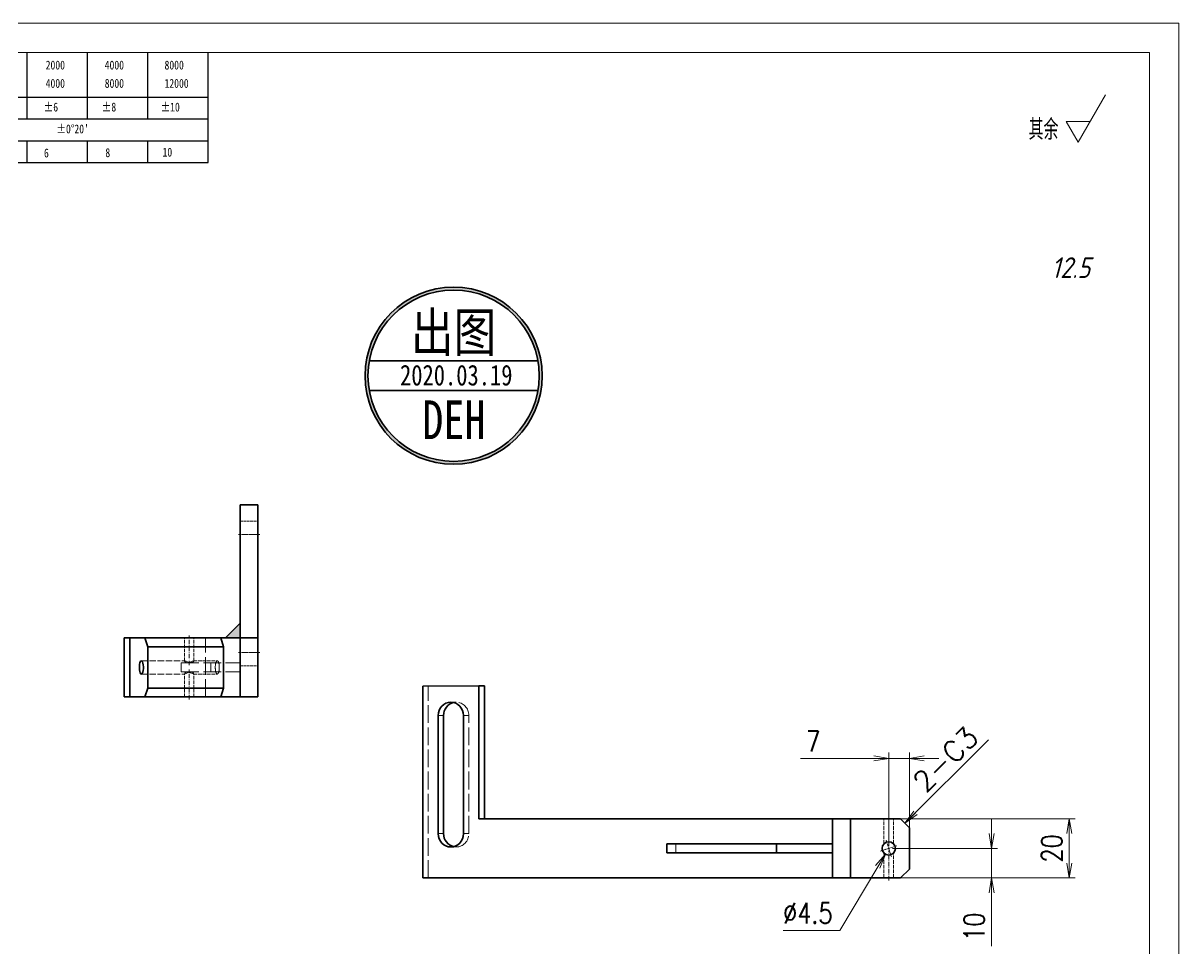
# Model space of a CAD drawing. Header units: millimetres. Extents: x -50143 to 104182, y -50696 to 54072.
# Drawn here: x -42728.6 to -42337.2, y 53729.2 to 54042.7 of the extents above; entities that cross this region are included whole.
import ezdxf
from ezdxf.enums import TextEntityAlignment as Align

# ---------------------------------------------------------------- set-up
doc = ezdxf.new("R2010")
doc.units = ezdxf.units.MM
doc.header["$LTSCALE"] = 0.5
for name, pattern in [('DASHDOT', [18.5, 12, -3, 0.5, -3]), ('DASHED', [15, 12, -3]), ('DOT2', [0.125, 0, -0.125])]:
    doc.linetypes.add(name, pattern=pattern)
for name, color, linetype, lineweight in [('DIM', 3, 'Continuous', 13), ('DRAWING', 7, 'Continuous', 35), ('印章专用-出图', 1, 'Continuous', 80), ('图框', 7, 'Continuous', 18), ('标注线', 3, 'Continuous', 18), ('粗实线', 7, 'Continuous', 35)]:
    doc.layers.add(name, color=color, linetype=linetype, lineweight=lineweight)
doc.layers.add('图\\M+19E79\\M+195B6\\M+18E9A', color=7, linetype='Continuous')
doc.layers.add('打印', color=7, linetype='Continuous', lineweight=15, plot=False)
doc.layers.add('打印-禁用', color=7, linetype='Continuous', lineweight=15, plot=False)
doc.styles.add('DIM', font='romans.shx', dxfattribs={"width": 0.8, "bigfont": 'bigfont.shx'})
doc.styles.add('国标', font='simfang.ttf', dxfattribs={"width": 0.8})
doc.styles.add('机械长仿宋', font='gbenor.shx', dxfattribs={"height": 1, "bigfont": 'gbcbig.shx'})
doc.dimstyles.new('DEH 1-2$0', dxfattribs={"dimscale": 2, "dimtxt": 3.5, "dimasz": 2.5, "dimexe": 1, "dimexo": 0.625, "dimgap": 1.2, "dimtad": 1, "dimdsep": 46, "dimtxsty": 'DIM', "dimblk": 'OPEN', "dimcen": 0, "dimclrd": 8, "dimclre": 8, "dimclrt": 2, "dimazin": 2, "dimtfac": 0.5, "dimtmove": 0, "dimatfit": 3, "dimldrblk": 'OPEN', "dimfxl": 0, "dimtolj": 2, "dimlwd": 13, "dimlwe": 13, "dimarcsym": 0})
doc.dimstyles.new('DEH 1-2$3', dxfattribs={"dimscale": 2, "dimtxt": 3.5, "dimasz": 2.5, "dimexe": 1, "dimexo": 0.625, "dimgap": 1.2, "dimtad": 1, "dimtoh": 1, "dimdsep": 46, "dimtxsty": 'DIM', "dimblk": 'OPEN', "dimcen": 0, "dimclrd": 8, "dimclre": 8, "dimclrt": 2, "dimazin": 2, "dimtfac": 0.5, "dimtofl": 0, "dimtmove": 0, "dimatfit": 3, "dimldrblk": 'OPEN', "dimfxl": 0, "dimtolj": 2, "dimlwd": 18, "dimlwe": 18, "dimarcsym": 0})
doc.dimstyles.new('LAM1-1', dxfattribs={"dimtxt": 3.5, "dimasz": 2.5, "dimexe": 1, "dimexo": 0.625, "dimgap": 1.2, "dimtad": 3, "dimdsep": 46, "dimtxsty": 'DIM', "dimblk": 'OPEN', "dimcen": 0, "dimclrd": 3, "dimclre": 3, "dimclrt": 2, "dimazin": 2, "dimtfac": 0.5, "dimtmove": 0, "dimatfit": 3, "dimldrblk": 'OPEN', "dimfxl": 0, "dimlwd": 13, "dimlwe": 13, "dimarcsym": 0})

# ---------------------------------------------------------------- blocks, each defined once
blk = doc.blocks.new('GZDEH零件A3图框V01版')
at = {"layer": '图\\M+19E79\\M+195B6\\M+18E9A', "color": 9}
for p, q in [((3082.42, -1561.98), (3082.42, -1554.46)), ((3092.64, -1561.98), (3092.64, -1554.46)), ((3102.86, -1561.98), (3102.86, -1554.46)), ((3113.09, -1573.08), (3113.09, -1554.46)), ((2996.09, -1561.98), (3113.09, -1561.98)), ((3082.42, -1565.68), (3082.42, -1561.98)), ((3092.64, -1565.68), (3092.64, -1561.98)), ((3102.86, -1565.68), (3102.86, -1561.98)), ((2996.09, -1565.68), (3113.09, -1565.68)), ((2996.09, -1569.38), (3113.09, -1569.38)), ((3082.42, -1573.08), (3082.42, -1569.48)), ((3092.64, -1573.08), (3092.64, -1569.38)), ((3102.86, -1573.08), (3102.86, -1569.38)), ((2990.09, -1573.08), (3113.09, -1573.08))]:
    blk.add_line(p, q, dxfattribs=at)
at = {"layer": '图框', "linetype": 'Continuous'}
for p, q in [((3272.49, -1554.46), (2882.49, -1554.46)), ((3272.49, -1832.96), (3272.49, -1554.46))]:
    blk.add_line(p, q, dxfattribs=at)
at = {"layer": '打印-禁用', "linetype": 'Continuous'}
for p, q in [((3277.49, -1549.46), (2857.49, -1549.46)), ((3277.49, -1846.46), (3277.49, -1549.46))]:
    blk.add_line(p, q, dxfattribs=at)
at = {"layer": '图\\M+19E79\\M+195B6\\M+18E9A', "color": 9, "style": '国标', "width": 0.8}
for s, p in [('2000', (3085.57, -1557.31)), ('4000', (3095.57, -1557.31)), ('8000', (3105.7, -1557.31)), ('4000', (3085.57, -1560.41)), ('8000', (3095.57, -1560.41)), ('12000', (3105.7, -1560.41)), ('±6', (3085.22, -1564.42)), ('±8', (3095.06, -1564.42)), ('±10', (3105.02, -1564.42)), ("±0%%D20'", (3087.38, -1568.12)), ('6', (3085.28, -1572.19)), ('8', (3095.68, -1572.15)), ('10', (3105.36, -1572.06))]:
    blk.add_text(s, height=1.5, dxfattribs=at).set_placement(p)
blk = doc.blocks.new('DEH A3')
at = {"layer": '图框'}
blk.add_blockref('GZDEH零件A3图框V01版', (-2857.49, 1846.46), dxfattribs=at)
blk = doc.blocks.new('FINISHER_TR')
at = {"layer": '标注线'}
for p, q in [((0, 0), (4.62, 8)), ((-2.02, 3.5), (0, 0)), ((2.02, 3.5), (-2.02, 3.5))]:
    blk.add_line(p, q, dxfattribs=at)
at = {"layer": '标注线', "color": 2, "style": '机械长仿宋', "oblique": 15}
blk.add_attdef('0.0', text='', height=3.5, dxfattribs=at).set_placement((2.03, -24.04), align=Align.BOTTOM_RIGHT)
blk = doc.blocks.new('其余12.5')
at = {"layer": '标注线'}
blk.add_blockref('FINISHER_TR', (0, 0), dxfattribs=at).add_auto_attribs({'0.0': '12.5'})
at = {"layer": '标注线', "color": 7, "linetype": 'DOT2', "style": '机械长仿宋'}
blk.add_text('其余', height=3.5, dxfattribs=at).set_placement((-8.38, 0.4))
blk = doc.blocks.new('_Open')
at = {"color": 0, "linetype": 'ByBlock', "lineweight": -2}
for p, q in [((-1, 0.167), (0, 0)), ((-1, -0.167), (0, 0)), ((0, 0), (-1, 0))]:
    blk.add_line(p, q, dxfattribs=at)
blk = doc.blocks.new('*D606')
at = {"layer": 'Defpoints', "color": 0, "transparency": 16777216}
for p in [(-42435.43, 53763.22), (-42433.81, 53753.22), (-42400.59, 53753.22)]:
    blk.add_point(p, dxfattribs=at)
at = {"layer": '标注线', "color": 8, "lineweight": 13, "transparency": 16777216}
for p, q in [((-42400.59, 53768.22), (-42400.59, 53773.22)), ((-42434.18, 53763.22), (-42398.59, 53763.22)), ((-42400.59, 53763.22), (-42400.59, 53753.22)), ((-42432.56, 53753.22), (-42398.59, 53753.22)), ((-42400.59, 53748.22), (-42400.59, 53730.16))]:
    blk.add_line(p, q, dxfattribs=at)
at = {"layer": '标注线', "color": 8, "lineweight": 13, "transparency": 16777216, "xscale": 5, "yscale": 5, "zscale": 5}
for p, rotation in [((-42400.59, 53763.22), 270), ((-42400.59, 53753.22), 90)]:
    blk.add_blockref('_Open', p, dxfattribs=dict(at, rotation=rotation))
at = {"layer": '标注线', "color": 2, "transparency": 16777216, "insert": (-42406.49, 53736.69), "char_height": 7, "attachment_point": 5, "rotation": 90, "style": 'DIM'}
blk.add_mtext('\\A2;10', dxfattribs=at)
blk = doc.blocks.new('*D607')
at = {"layer": 'Defpoints', "color": 0, "transparency": 16777216}
for p in [(-42441.78, 53773.22), (-42441.78, 53753.22), (-42374.28, 53753.22)]:
    blk.add_point(p, dxfattribs=at)
at = {"layer": '标注线', "color": 8, "lineweight": 13, "transparency": 16777216}
for p, q in [((-42440.53, 53773.22), (-42372.28, 53773.22)), ((-42374.28, 53768.22), (-42374.28, 53758.22)), ((-42440.53, 53753.22), (-42372.28, 53753.22))]:
    blk.add_line(p, q, dxfattribs=at)
at = {"layer": '标注线', "color": 8, "lineweight": 13, "transparency": 16777216, "xscale": 5, "yscale": 5, "zscale": 5}
for p, rotation in [((-42374.28, 53773.22), 90), ((-42374.28, 53753.22), 270)]:
    blk.add_blockref('_Open', p, dxfattribs=dict(at, rotation=rotation))
at = {"layer": '标注线', "color": 2, "transparency": 16777216, "insert": (-42380.18, 53763.22), "char_height": 7, "attachment_point": 5, "rotation": 90, "style": 'DIM'}
blk.add_mtext('\\A2;20', dxfattribs=at)
blk = doc.blocks.new('*D608')
at = {"layer": 'Defpoints', "color": 0, "transparency": 16777216}
for p in [(-42428.43, 53793.68), (-42435.43, 53763.22), (-42428.43, 53765.98)]:
    blk.add_point(p, dxfattribs=at)
at = {"layer": '标注线', "color": 8, "lineweight": 13, "transparency": 16777216}
for p, q in [((-42435.43, 53764.47), (-42435.43, 53795.68)), ((-42428.43, 53767.23), (-42428.43, 53795.68)), ((-42440.43, 53793.68), (-42465.31, 53793.68)), ((-42428.43, 53793.68), (-42435.43, 53793.68)), ((-42423.43, 53793.68), (-42418.43, 53793.68))]:
    blk.add_line(p, q, dxfattribs=at)
at = {"layer": '标注线', "color": 8, "lineweight": 13, "transparency": 16777216, "xscale": 5, "yscale": 5, "zscale": 5}
blk.add_blockref('_Open', (-42435.43, 53793.68), dxfattribs=at)
at = {"layer": '标注线', "color": 8, "lineweight": 13, "transparency": 16777216, "xscale": 5, "yscale": 5, "zscale": 5, "rotation": 180}
blk.add_blockref('_Open', (-42428.43, 53793.68), dxfattribs=at)
at = {"layer": '标注线', "color": 2, "transparency": 16777216, "insert": (-42461.04, 53799.58), "char_height": 7, "attachment_point": 5, "style": 'DIM'}
blk.add_mtext('\\A2;7', dxfattribs=at)
blk = doc.blocks.new('*D609')
at = {"layer": 'Defpoints', "color": 0, "transparency": 16777216}
for p in [(-42434.28, 53765.15), (-42436.59, 53761.29)]:
    blk.add_point(p, dxfattribs=at)
at = {"layer": '标注线', "color": 8, "lineweight": 18, "transparency": 16777216}
for p, q in [((-42452.03, 53735.42), (-42439.15, 53757)), ((-42471.23, 53735.42), (-42452.03, 53735.42))]:
    blk.add_line(p, q, dxfattribs=at)
at = {"layer": '标注线', "color": 8, "lineweight": 18, "transparency": 16777216, "xscale": 5, "yscale": 5, "zscale": 5, "rotation": 59.17399038105049}
blk.add_blockref('_Open', (-42436.59, 53761.29), dxfattribs=at)
at = {"layer": '标注线', "color": 2, "transparency": 16777216, "insert": (-42462.83, 53741.32), "char_height": 7, "attachment_point": 5, "style": 'DIM'}
blk.add_mtext('\\A2;∅4.5', dxfattribs=at)
blk = doc.blocks.new('WELDING_5')
at = {"layer": '粗实线'}
blk.add_hatch(color=256, dxfattribs=at).paths.add_polyline_path([(0, 5), (0, 0), (5, 0)])
for q in [(0, 5), (5, 0)]:
    blk.add_line((0, 0), q, dxfattribs=at)
blk.add_lwpolyline([(0, 5), (5, 0)], dxfattribs=at)
blk = doc.blocks.new('出图章')
at = {"layer": '印章专用-出图'}
h = blk.add_hatch(color=256, dxfattribs=at)
h.paths.add_polyline_path([(15, 0, 1), (-15, 0, 1)])
h.paths.add_polyline_path([(14.5, 0, 1), (-14.5, 0, 1)], flags=16)
h.paths.add_polyline_path([(-7.31, -12.35), (7.41, -12.35), (7.41, -2.73), (-7.31, -2.73)], flags=8)
at = {"layer": '印章专用-出图', "lineweight": 35}
for p, q in [((-14.28, 2.5), (14.28, 2.5)), ((-14.28, -2.5), (14.28, -2.5))]:
    blk.add_line(p, q, dxfattribs=at)
for radius in [15, 14.5]:
    blk.add_circle((0, 0), radius, dxfattribs=at)
at = {"layer": '印章专用-出图', "color": 4, "style": '国标', "width": 0.8}
blk.add_text('DEH', height=6.562, dxfattribs=at).set_placement((0.05, -10.74), align=Align.CENTER)
at = {"layer": '印章专用-出图', "color": 3, "style": '国标', "width": 0.8}
blk.add_attdef('出图', text='', height=6.6, dxfattribs=at).set_placement((0, 7.35), align=Align.MIDDLE_CENTER)
at = {"layer": '印章专用-出图', "color": 2, "style": '国标', "width": 0.8}
blk.add_attdef('XXXX.XX.XX', text='', height=3.5, dxfattribs=at).set_placement((0.45, 0.1), align=Align.MIDDLE_CENTER)
blk = doc.blocks.new('YZ-CT')
at = {"layer": '印章专用-出图'}
blk.add_blockref('出图章', (0.63, 0), dxfattribs=at).add_auto_attribs({'出图': '出图', 'XXXX.XX.XX': '2020.03.19'})
blk = doc.blocks.new('CHAMFER_DIM_R')
at = {"layer": 'DIM', "color": 2, "style": 'DIM'}
blk.add_attdef('000', text='', height=3.5, rotation=90, dxfattribs=at).set_placement((0, 6), align=Align.BOTTOM_LEFT)
at = {"layer": 'DIM'}
blk.add_leader([(0, 0), (0, 20)], dimstyle='LAM1-1', dxfattribs=at)

msp = doc.modelspace()

# ---------------------------------------------------------------- linework, layer by layer
at = {"color": 7, "lineweight": 35, "ltscale": 0.15}
for p, q in [((-42649.095, 53879.521), (-42655.095, 53879.521)), ((-42649.095, 53834.521), (-42655.095, 53834.521)), ((-42649.095, 53814.521), (-42655.095, 53814.521)), ((-42448.436, 53773.221), (-42454.436, 53773.221)), ((-42448.434, 53753.221), (-42454.434, 53753.221))]:
    msp.add_line(p, q, dxfattribs=at)
at = {"color": 7, "lineweight": 35}
for p, q in [((-42655.095, 53879.521), (-42655.095, 53834.521)), ((-42649.095, 53879.521), (-42649.095, 53834.521)), ((-42694.378, 53814.521), (-42694.378, 53834.521)), ((-42692.548, 53834.521), (-42692.548, 53814.521)), ((-42692.548, 53814.521), (-42692.548, 53834.521)), ((-42661.648, 53834.521), (-42687.36, 53834.521)), ((-42655.095, 53834.521), (-42655.095, 53814.521)), ((-42655.095, 53834.521), (-42655.095, 53814.521)), ((-42649.095, 53814.521), (-42649.095, 53834.521)), ((-42660.732, 53831.521), (-42686.445, 53831.521)), ((-42686.445, 53817.521), (-42660.732, 53817.521)), ((-42593.29, 53753.212), (-42593.294, 53818.212)), ((-42574.248, 53818.213), (-42574.245, 53773.213)), ((-42572.417, 53818.214), (-42572.414, 53773.214)), ((-42655.095, 53814.521), (-42692.548, 53814.521)), ((-42687.36, 53814.521), (-42661.648, 53814.521)), ((-42588.055, 53808.213), (-42588.053, 53768.213)), ((-42586.225, 53808.213), (-42586.222, 53768.213)), ((-42579.482, 53768.213), (-42579.485, 53808.213)), ((-42454.436, 53773.221), (-42574.245, 53773.213)), ((-42454.434, 53753.221), (-42454.436, 53773.221)), ((-42448.436, 53773.221), (-42448.434, 53753.221)), ((-42448.434, 53753.221), (-42448.436, 53773.221)), ((-42510.634, 53764.717), (-42473.481, 53764.72)), ((-42510.634, 53761.717), (-42473.481, 53761.72)), ((-42448.434, 53753.221), (-42593.29, 53753.212))]:
    msp.add_line(p, q, dxfattribs=at)
at = {"color": 1, "linetype": 'DASHED', "lineweight": 13, "ltscale": 0.15}
for p, q in [((-42655.095, 53874.021), (-42649.095, 53874.021)), ((-42649.095, 53869.521), (-42655.095, 53869.521)), ((-42649.095, 53869.521), (-42655.095, 53869.521)), ((-42649.095, 53829.521), (-42655.095, 53829.521)), ((-42649.095, 53829.521), (-42655.095, 53829.521)), ((-42655.095, 53825.021), (-42649.095, 53825.021)), ((-42448.436, 53773.221), (-42454.436, 53773.221))]:
    msp.add_line(p, q, dxfattribs=at)
at = {"color": 2, "linetype": 'DASHDOT', "lineweight": 13, "ltscale": 0.180005}
for p, q in [((-42655.695, 53869.521), (-42648.495, 53869.521)), ((-42655.695, 53829.521), (-42648.495, 53829.521))]:
    msp.add_line(p, q, dxfattribs=at)
at = {"color": 7, "lineweight": 35, "ltscale": 0.04577}
for p, q in [((-42692.548, 53834.521), (-42694.378, 53834.521)), ((-42572.417, 53818.214), (-42574.248, 53818.213)), ((-42692.548, 53814.521), (-42694.378, 53814.521))]:
    msp.add_line(p, q, dxfattribs=at)
at = {"color": 7, "lineweight": 35, "ltscale": 0.129688}
for p, q in [((-42692.548, 53834.521), (-42687.36, 53834.521)), ((-42692.548, 53814.521), (-42687.36, 53814.521))]:
    msp.add_line(p, q, dxfattribs=at)
at = {"color": 1, "linetype": 'DASHED', "lineweight": 13}
for p, q in [((-42661.648, 53834.521), (-42692.548, 53834.521)), ((-42666.835, 53814.521), (-42666.835, 53834.521)), ((-42675.095, 53826.021), (-42655.095, 53826.021)), ((-42675.095, 53823.021), (-42655.095, 53823.021)), ((-42591.459, 53753.212), (-42591.463, 53818.212)), ((-42577.651, 53768.213), (-42577.654, 53808.213))]:
    msp.add_line(p, q, dxfattribs=at)
at = {"color": 7, "lineweight": 35, "ltscale": 0.078413}
for p, q in [((-42687.36, 53834.521), (-42686.445, 53831.521)), ((-42686.445, 53817.521), (-42687.36, 53814.521))]:
    msp.add_line(p, q, dxfattribs=at)
at = {"color": 1, "linetype": 'DASHED', "lineweight": 13, "ltscale": 0.195126}
for p, q in [((-42674.012, 53826.716), (-42674.012, 53834.521)), ((-42670.77, 53826.716), (-42670.77, 53834.521)), ((-42674.012, 53814.521), (-42674.012, 53822.326)), ((-42670.77, 53814.521), (-42670.77, 53822.326))]:
    msp.add_line(p, q, dxfattribs=at)
at = {"color": 2, "linetype": 'DASHDOT', "lineweight": 13, "ltscale": 0.253217}
msp.add_line((-42672.392, 53825.237), (-42672.392, 53835.365), dxfattribs=at)
at = {"color": 7, "lineweight": 35, "ltscale": 0.078415}
for p, q in [((-42660.732, 53831.521), (-42661.648, 53834.521)), ((-42661.648, 53814.521), (-42660.732, 53817.521))]:
    msp.add_line(p, q, dxfattribs=at)
at = {"color": 7, "lineweight": 35, "ltscale": 0.163824}
msp.add_line((-42655.095, 53834.521), (-42661.648, 53834.521), dxfattribs=at)
at = {"color": 7, "lineweight": 35, "ltscale": 0.35}
for p, q in [((-42686.445, 53831.521), (-42686.445, 53817.521)), ((-42660.732, 53817.521), (-42660.732, 53831.521)), ((-42428.435, 53770.223), (-42428.434, 53756.223))]:
    msp.add_line(p, q, dxfattribs=at)
at = {"color": 1, "linetype": 'DASHED', "lineweight": 13, "ltscale": 0.366138}
for p, q in [((-42688.581, 53826.771), (-42673.935, 53826.771)), ((-42688.581, 53822.271), (-42673.935, 53822.271))]:
    msp.add_line(p, q, dxfattribs=at)
at = {"color": 1, "linetype": 'DASHED', "lineweight": 13, "ltscale": 0.075}
for p, q in [((-42675.095, 53823.021), (-42675.095, 53826.021)), ((-42665.095, 53823.021), (-42665.095, 53826.021)), ((-42655.095, 53823.021), (-42655.095, 53826.021))]:
    msp.add_line(p, q, dxfattribs=at)
at = {"color": 1, "linetype": 'DASHED', "lineweight": 13, "ltscale": 0.199487}
for p, q in [((-42670.848, 53826.771), (-42662.868, 53826.771)), ((-42670.848, 53822.271), (-42662.868, 53822.271))]:
    msp.add_line(p, q, dxfattribs=at)
at = {"color": 2, "linetype": 'DASHDOT', "lineweight": 13, "ltscale": 0.253387}
msp.add_line((-42672.392, 53813.677), (-42672.392, 53823.812), dxfattribs=at)
at = {"color": 7, "lineweight": 35, "ltscale": 0.47616}
for p, q in [((-42593.294, 53818.212), (-42574.248, 53818.213)), ((-42473.481, 53761.72), (-42454.435, 53761.721))]:
    msp.add_line(p, q, dxfattribs=at)
at = {"color": 1, "linetype": 'DASHED', "lineweight": 13, "ltscale": 0.045776}
for p, q in [((-42583.77, 53812.713), (-42581.939, 53812.713)), ((-42583.767, 53763.713), (-42581.936, 53763.713))]:
    msp.add_line(p, q, dxfattribs=at)
at = {"color": 7, "lineweight": 13, "ltscale": 0.04577}
for p, q in [((-42586.225, 53808.213), (-42588.055, 53808.213)), ((-42586.222, 53768.213), (-42588.053, 53768.213))]:
    msp.add_line(p, q, dxfattribs=at)
at = {"color": 1, "linetype": 'DASHED', "lineweight": 13, "ltscale": 0.045764}
msp.add_line((-42577.654, 53808.213), (-42579.485, 53808.213), dxfattribs=at)
at = {"color": 7, "lineweight": 35, "ltscale": 0.425}
for p, q in [((-42448.436, 53773.221), (-42431.436, 53773.222)), ((-42448.434, 53753.221), (-42431.434, 53753.222))]:
    msp.add_line(p, q, dxfattribs=at)
at = {"color": 1, "linetype": 'DASHED', "lineweight": 13, "ltscale": 0.210989}
for p, q in [((-42437.056, 53764.782), (-42437.057, 53773.222)), ((-42433.814, 53764.783), (-42433.814, 53773.222)), ((-42433.813, 53753.222), (-42433.814, 53761.662))]:
    msp.add_line(p, q, dxfattribs=at)
at = {"color": 2, "linetype": 'DASHDOT', "lineweight": 13, "ltscale": 0.253188}
for p, q in [((-42435.435, 53763.939), (-42435.436, 53774.066)), ((-42435.434, 53752.378), (-42435.435, 53762.506))]:
    msp.add_line(p, q, dxfattribs=at)
at = {"color": 7, "lineweight": 35, "ltscale": 0.106071}
msp.add_line((-42431.436, 53773.222), (-42428.435, 53770.223), dxfattribs=at)
at = {"color": 1, "linetype": 'DASHED', "lineweight": 13, "ltscale": 0.04577}
msp.add_line((-42577.651, 53768.213), (-42579.482, 53768.213), dxfattribs=at)
at = {"color": 7, "lineweight": 35, "ltscale": 0.074999}
msp.add_line((-42510.634, 53761.717), (-42510.634, 53764.717), dxfattribs=at)
at = {"color": 1, "linetype": 'DASHED', "lineweight": 13, "ltscale": 0.074999}
msp.add_line((-42507.583, 53761.718), (-42507.583, 53764.718), dxfattribs=at)
at = {"color": 7, "lineweight": 35, "ltscale": 0.476147}
msp.add_line((-42473.481, 53764.72), (-42454.435, 53764.721), dxfattribs=at)
at = {"color": 7, "lineweight": 35, "ltscale": 0.075001}
msp.add_line((-42473.481, 53761.72), (-42473.481, 53764.72), dxfattribs=at)
at = {"color": 1, "linetype": 'DASHED', "lineweight": 13, "ltscale": 0.074998}
msp.add_line((-42454.435, 53761.721), (-42454.435, 53764.721), dxfattribs=at)
at = {"color": 2, "linetype": 'DASHDOT', "lineweight": 13, "ltscale": 0.146248}
msp.add_line((-42432.649, 53764.115), (-42438.22, 53762.329), dxfattribs=at)
at = {"color": 2, "linetype": 'DASHDOT', "lineweight": 13, "ltscale": 0.14625}
msp.add_line((-42436.328, 53766.008), (-42434.542, 53760.437), dxfattribs=at)
at = {"color": 1, "linetype": 'DASHED', "lineweight": 13, "ltscale": 0.21099}
msp.add_line((-42437.055, 53753.222), (-42437.056, 53761.662), dxfattribs=at)
at = {"color": 7, "lineweight": 35, "ltscale": 0.10607}
msp.add_line((-42428.434, 53756.223), (-42431.434, 53753.222), dxfattribs=at)
at = {"color": 1, "linetype": 'DASHED', "lineweight": 13}
for points in [[(-42673.935, 53826.771), (-42673.988, 53826.76), (-42674.004, 53826.747), (-42674.012, 53826.716)], [(-42674.012, 53826.716), (-42674.009, 53826.693), (-42673.984, 53826.634), (-42673.748, 53826.386), (-42673.512, 53826.235), (-42673.27, 53826.137), (-42673.119, 53826.102)], [(-42673.384, 53826.575), (-42673.806, 53826.748), (-42673.935, 53826.771)], [(-42670.77, 53826.716), (-42670.79, 53826.651), (-42670.947, 53826.461), (-42671.194, 53826.278), (-42671.374, 53826.187), (-42671.554, 53826.126), (-42671.774, 53826.087), (-42672.044, 53826.089), (-42672.301, 53826.134), (-42672.722, 53826.274), (-42673.384, 53826.575)], [(-42672.642, 53826.102), (-42672.463, 53826.139), (-42672.149, 53826.24), (-42671.863, 53826.359), (-42671.4, 53826.575)], [(-42671.4, 53826.575), (-42670.977, 53826.748), (-42670.848, 53826.771)], [(-42670.848, 53826.771), (-42670.795, 53826.76), (-42670.779, 53826.747), (-42670.77, 53826.716)], [(-42671.4, 53822.467), (-42671.941, 53822.718), (-42672.301, 53822.857), (-42672.603, 53822.934), (-42672.77, 53822.956), (-42673.123, 53822.94), (-42673.335, 53822.884), (-42673.505, 53822.81), (-42673.733, 53822.668), (-42673.885, 53822.534), (-42673.999, 53822.38), (-42674.012, 53822.326)], [(-42674.012, 53822.326), (-42674.004, 53822.296), (-42673.988, 53822.282), (-42673.935, 53822.271)], [(-42673.935, 53822.271), (-42673.806, 53822.294), (-42673.384, 53822.467)], [(-42673.384, 53822.467), (-42672.764, 53822.751), (-42672.33, 53822.901), (-42672.141, 53822.941)], [(-42671.664, 53822.941), (-42671.511, 53822.904), (-42671.267, 53822.805), (-42671.032, 53822.654), (-42670.879, 53822.514), (-42670.782, 53822.375), (-42670.77, 53822.326)], [(-42670.848, 53822.271), (-42670.977, 53822.294), (-42671.4, 53822.467)], [(-42670.77, 53822.326), (-42670.779, 53822.296), (-42670.795, 53822.282), (-42670.848, 53822.271)]]:
    msp.add_lwpolyline(points, dxfattribs=at)
at = {"color": 7, "lineweight": 35}
msp.add_circle((-42435.435, 53763.222), 2.25, dxfattribs=at)
at = {"color": 1, "linetype": 'DASHED', "lineweight": 13}
for centre, radius, start, end in [((-42672.882, 53827.515), 1.433, 260.48399, 279.65549), ((-42671.901, 53821.527), 1.434, 80.48779, 99.6508)]:
    msp.add_arc(centre, radius, start, end, dxfattribs=at)
at = {"color": 7, "lineweight": 35}
for centre, major_axis, ratio, start_param, end_param in [((-42688.581, 53824.521), (0, -2.25), 0.3051364, 3.9336269, 6.2831467), ((-42688.581, 53824.521), (0, 2.25), 0.3051364, 6.2831467, 7.0752196), ((-42688.581, 53824.521), (0, 2.25), 0.3051364, 3.9336269, 6.2831467), ((-42688.581, 53824.521), (0, -2.25), 0.3051364, 6.2831467, 7.0752196), ((-42583.77, 53808.213), (0, -4.5), 0.9523087, 3.1415917, 4.7123881), ((-42581.939, 53808.213), (0, -4.5), 0.9523087, 3.3568198, 4.7123881), ((-42583.77, 53808.213), (0, -4.5), 0.9523087, 1.5707954, 3.1415917), ((-42583.768, 53768.213), (0, -4.5), 0.9523087, 4.7123881, 6.2831844), ((-42581.937, 53768.213), (0, -4.5), 0.9523087, 4.7123881, 6.0679555), ((-42583.768, 53768.213), (0, -4.5), 0.9523087, 6.2831844, 7.8539807)]:
    msp.add_ellipse(centre, major_axis=major_axis, ratio=ratio, start_param=start_param, end_param=end_param, dxfattribs=at)
at = {"color": 1, "linetype": 'DASHED', "lineweight": 13}
for centre, major_axis, ratio, start_param, end_param in [((-42662.868, 53824.521), (0, -2.25), 0.3051364, 3.9336269, 6.2831467), ((-42662.868, 53824.521), (0, 2.25), 0.3051364, 6.2831467, 7.0752196), ((-42662.868, 53824.521), (0, 2.25), 0.3051364, 3.9336269, 6.2831467), ((-42662.868, 53824.521), (0, -2.25), 0.3051364, 6.2831467, 7.0752196), ((-42581.939, 53808.213), (0, -4.5), 0.9523087, 3.1415917, 3.3568198), ((-42581.939, 53808.213), (0, -4.5), 0.9523087, 1.5707954, 3.1415917), ((-42581.937, 53768.213), (0, -4.5), 0.9523087, 6.2831844, 7.8539807), ((-42581.937, 53768.213), (0, -4.5), 0.9523087, 6.0679555, 6.2831844)]:
    msp.add_ellipse(centre, major_axis=major_axis, ratio=ratio, start_param=start_param, end_param=end_param, dxfattribs=at)
at = {"layer": '打印'}
msp.add_lwpolyline([(-43177.158, 54042.67), (-42337.158, 54042.67), (-42337.158, 53448.67), (-43177.158, 53448.67)], close=True, dxfattribs=at)

# ---------------------------------------------------------------- block references
at = {"layer": 'DIM', "xscale": 1.999999999998974, "yscale": 1.999999999998974, "zscale": 1.999999999998974, "rotation": 315.0067023854631}
msp.add_blockref('CHAMFER_DIM_R', (-42429.935, 53771.723), dxfattribs=at).add_auto_attribs({'000': '2-C3'})
at = {"layer": 'DRAWING', "rotation": 90}
msp.add_blockref('WELDING_5', (-42655.095, 53834.521), dxfattribs=at)
at = {"layer": '印章专用-出图', "xscale": 2, "yscale": 2, "zscale": 2}
msp.add_blockref('YZ-CT', (-42584.088, 53923.279), dxfattribs=at)
at = {"layer": '图框', "xscale": 2, "yscale": 2, "zscale": 2}
msp.add_blockref('DEH A3', (-43177.158, 53448.67), dxfattribs=at)
at = {"layer": '标注线', "xscale": 2, "yscale": 2, "zscale": 2}
msp.add_blockref('其余12.5', (-42371.271, 54002.355), dxfattribs=at)

# ---------------------------------------------------------------- dimensions: what is measured, and where the dimension line sits
at = {"layer": '标注线'}
dim = msp.add_linear_dim(base=(-42428.435, 53793.684), p1=(-42435.435, 53763.222), p2=(-42428.435, 53765.98), dimstyle='DEH 1-2$0', dxfattribs=at)
dim.commit()
dim.dimension.update_dxf_attribs({"geometry": '*D608', "text_midpoint": (-42461.041, 53793.684), "dimtype": 160})
for base, p1, p2, picture, middle in [((-42374.28, 53753.222), (-42441.784, 53773.222), (-42441.782, 53753.222), '*D607', (-42380.18, 53763.222)), ((-42400.587, 53753.222), (-42435.435, 53763.222), (-42433.813, 53753.222), '*D606', (-42406.487, 53736.689))]:
    dim = msp.add_linear_dim(base=base, p1=p1, p2=p2, angle=90, dimstyle='DEH 1-2$0', dxfattribs=at)
    dim.commit()
    dim.dimension.update_dxf_attribs({"geometry": picture, "text_midpoint": middle})
dim = msp.add_diameter_dim_2p(p1=(-42434.282, 53765.154), p2=(-42436.588, 53761.29), dimstyle='DEH 1-2$3', dxfattribs=at)
dim.commit()
dim.dimension.update_dxf_attribs({"geometry": '*D609', "text_midpoint": (-42462.828, 53735.416), "dimtype": 163})

doc.saveas('drawing.dxf')
